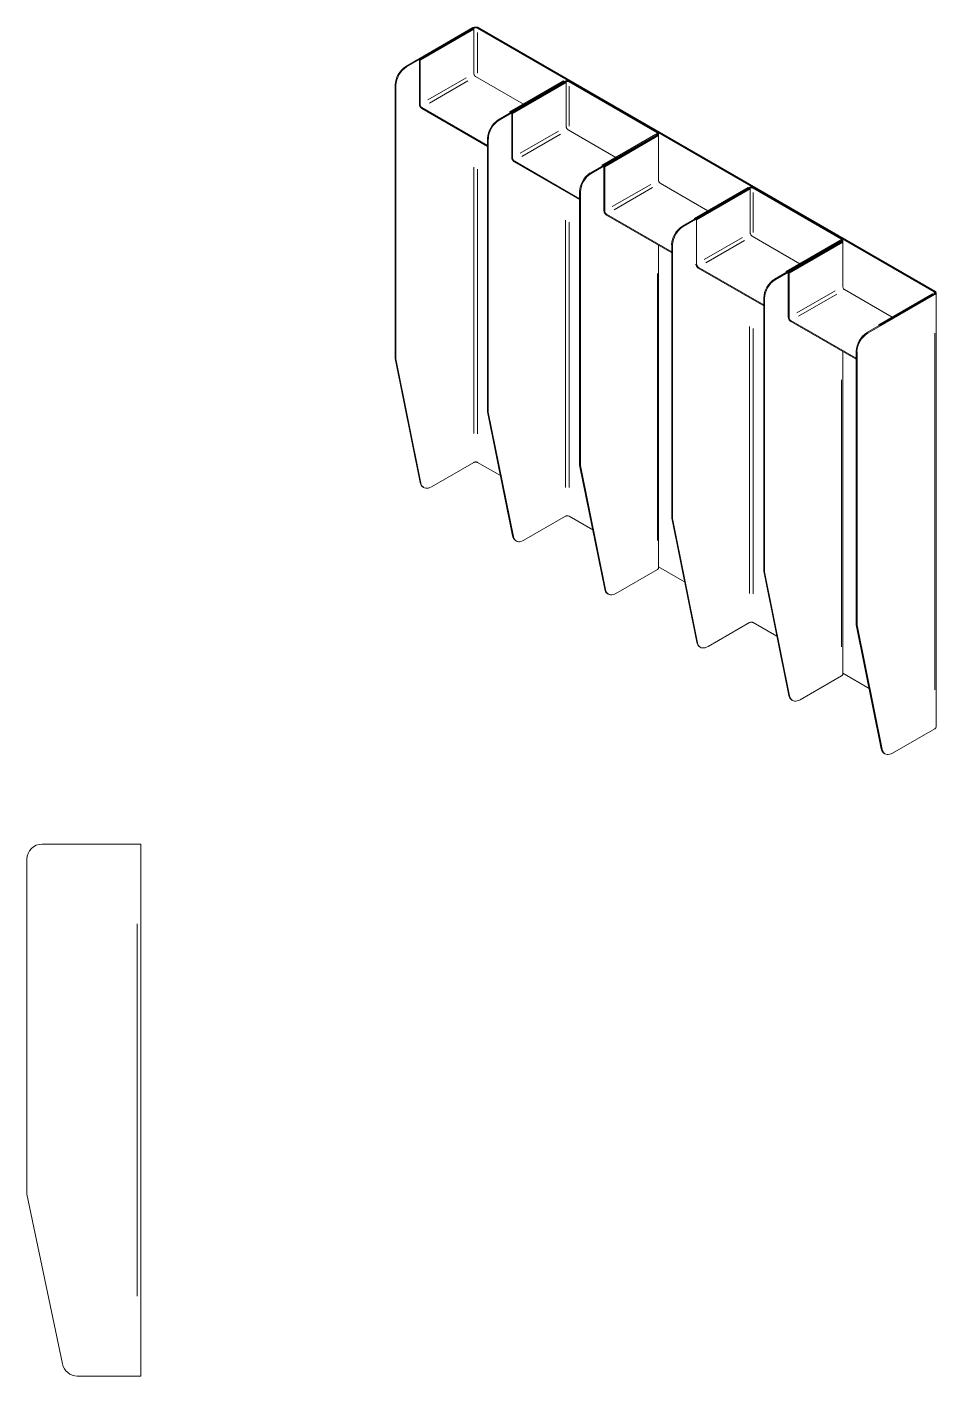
# Model space of a CAD drawing. Header units: millimetres. Extents: x 3456 to 6641, y 2872 to 5173.
# Drawn here: x 5444 to 6641, y 3398 to 5173 of the extents above; entities that cross this region are included whole.
import ezdxf

# ---------------------------------------------------------------- set-up
doc = ezdxf.new("R2010")
doc.units = ezdxf.units.MM

msp = doc.modelspace()

# ---------------------------------------------------------------- linework, layer by layer
at = {"color": 7, "linetype": 'Continuous', "lineweight": 15}
for p, q in [((6031.2, 5172.3), (5942.8, 5121.2)), ((5943.8, 5120.7), (6032.2, 5171.7)), ((5960.6, 5130.2), (6031.3, 5171)), ((6032.3, 5170.4), (5961.6, 5129.6)), ((6032.3, 5170.4), (6031.3, 5171)), ((6032.3, 5170.4), (6032.3, 5112.1)), ((6037.1, 5171.7), (6638.3, 4824.7)), ((6038.1, 5172.4), (6639.3, 4825.3)), ((5960.6, 5130.2), (5960.6, 5071.9)), ((5960.6, 5130.2), (5961.6, 5129.6)), ((5961.6, 5071.3), (5961.6, 5129.6)), ((5928.7, 4736.9), (5928.7, 5096.8)), ((5929.7, 5096.2), (5929.7, 4736.3)), ((6034.7, 5107.9), (6097.5, 5071.6)), ((6151.8, 5101.4), (6064.5, 5051)), ((6065.5, 5050.4), (6152.9, 5100.8)), ((6079.7, 5061.4), (6150.4, 5102.2)), ((6151.5, 5101.6), (6080.7, 5060.8)), ((6082.2, 5060), (6152.9, 5100.8)), ((6153.9, 5100.2), (6083.2, 5059.4)), ((6151.5, 5101.6), (6150.4, 5102.2)), ((6151.5, 5101.6), (6151.5, 5101.2)), ((6153.9, 5100.2), (6152.9, 5100.8)), ((6153.9, 5100.2), (6153.9, 5041.9)), ((6273.1, 5034.2), (6157.7, 5100.9)), ((6274.2, 5034.8), (6158.8, 5101.5)), ((6050.4, 5017.2), (5964, 5067.1)), ((6050.4, 5016), (5964, 5065.8)), ((6079.7, 5061.4), (6079.7, 5059.8)), ((6079.7, 5061.4), (6080.7, 5060.8)), ((6080.7, 5060.4), (6080.7, 5060.8)), ((6082.2, 5060), (6082.2, 5001.7)), ((6082.2, 5060), (6083.2, 5059.4)), ((6083.2, 5001.1), (6083.2, 5059.4)), ((6050.4, 4666.7), (6050.4, 5026.5)), ((6051.4, 5025.9), (6051.4, 4666.1)), ((6219.1, 5001.4), (6156.3, 5037.7)), ((6273, 5031.4), (6185.7, 4981)), ((6186.7, 4980.4), (6274, 5030.9)), ((6201.3, 4991.2), (6272, 5032)), ((6273.1, 5031.4), (6202.3, 4990.6)), ((6203.5, 4989.9), (6274.3, 5030.7)), ((6275.3, 5030.2), (6204.6, 4989.3)), ((6273.1, 5031.4), (6272, 5032)), ((6275.3, 5030.2), (6274.3, 5030.7)), ((6275.3, 5030.2), (6275.3, 4971.9)), ((6275.6, 4970.4), (6275.6, 5032.9)), ((6085.6, 4996.9), (6171.6, 4947.2)), ((6085.6, 4995.6), (6171.6, 4946)), ((6201.3, 4991.2), (6201.3, 4990)), ((6201.3, 4991.2), (6202.3, 4990.6)), ((6203.5, 4989.9), (6203.5, 4931.6)), ((6203.5, 4989.9), (6204.6, 4989.3)), ((6204.6, 4931), (6204.6, 4989.3)), ((6171.6, 4596.7), (6171.6, 4956.5)), ((6172.6, 4955.9), (6172.6, 4596.1)), ((6277.6, 4967.6), (6340.4, 4931.4)), ((6394.2, 4961.5), (6306.9, 4911.1)), ((6307.9, 4910.5), (6395.2, 4960.9)), ((6322.7, 4921.1), (6393.4, 4962)), ((6394.4, 4961.4), (6323.7, 4920.6)), ((6324.5, 4920.1), (6395.2, 4960.9)), ((6396.2, 4960.3), (6325.5, 4919.5)), ((6394.4, 4961.4), (6393.4, 4962)), ((6396.2, 4960.3), (6395.2, 4960.9)), ((6396.2, 4960.3), (6396.2, 4902.1)), ((6400.1, 4961), (6515.5, 4894.3)), ((6401.1, 4961.6), (6516.6, 4894.9)), ((6292.8, 4877.3), (6206.9, 4926.8)), ((6292.8, 4876.1), (6206.9, 4925.6)), ((6322.7, 4921.1), (6322.7, 4920.2)), ((6322.7, 4921.1), (6323.7, 4920.6)), ((6324.5, 4920.1), (6325.5, 4919.5)), ((6325.5, 4861.2), (6325.5, 4919.5)), ((6275.6, 4461.4), (6275.6, 4886)), ((6292.8, 4526.7), (6292.8, 4886.6)), ((6293.8, 4886), (6293.8, 4526.2)), ((6398.6, 4897.8), (6461.3, 4861.6)), ((6515.4, 4891.5), (6428.1, 4841.1)), ((6429.1, 4840.5), (6516.4, 4890.9)), ((6443.6, 4851.3), (6514.3, 4892.2)), ((6515.3, 4891.6), (6444.6, 4850.8)), ((6446.2, 4849.8), (6516.9, 4890.6)), ((6517.9, 4890.1), (6447.2, 4849.2)), ((6515.3, 4891.6), (6514.3, 4892.2)), ((6515.3, 4891.6), (6515.3, 4891.5)), ((6517.9, 4890.1), (6516.9, 4890.6)), ((6517.9, 4890.1), (6517.9, 4893)), ((6517.9, 4890.1), (6517.9, 4831.8)), ((6413.9, 4807.3), (6327.8, 4857)), ((6413.9, 4806.1), (6327.8, 4855.8)), ((6443.6, 4851.3), (6443.6, 4850.1)), ((6443.6, 4851.3), (6444.6, 4850.8)), ((6444.6, 4850.6), (6444.6, 4850.8)), ((6446.2, 4849.8), (6446.2, 4791.5)), ((6446.2, 4849.8), (6447.2, 4849.2)), ((6447.2, 4791), (6447.2, 4849.2)), ((6413.9, 4456.8), (6413.9, 4816.6)), ((6415, 4816), (6415, 4456.2)), ((6520.3, 4827.6), (6583.1, 4791.3)), ((6638.2, 4821.9), (6549.8, 4770.9)), ((6550.8, 4770.3), (6639.2, 4821.3)), ((6565.3, 4781.1), (6636.1, 4821.9)), ((6637.1, 4821.3), (6566.4, 4780.5)), ((6637.1, 4821.3), (6636.1, 4821.9)), ((6637.1, 4821.3), (6637.1, 4821.2)), ((6640.7, 4251.8), (6640.7, 4823.4)), ((6535.6, 4737.1), (6449.6, 4786.7)), ((6535.6, 4735.8), (6449.6, 4785.5)), ((6565.3, 4781.1), (6565.3, 4779.8)), ((6565.3, 4781.1), (6566.4, 4780.5)), ((6566.4, 4780.4), (6566.4, 4780.5)), ((6517.9, 4321.4), (6517.9, 4746.1)), ((6535.6, 4386.5), (6535.6, 4746.4)), ((6536.7, 4745.8), (6536.7, 4385.9)), ((5929.7, 4736.3), (5928.7, 4736.9)), ((5961.7, 4573.5), (5928.7, 4736.9)), ((5929.7, 4736.3), (5962.7, 4573)), ((6051.4, 4666.1), (6050.4, 4666.7)), ((6083.4, 4503.3), (6050.4, 4666.7)), ((6051.4, 4666.1), (6084.4, 4502.7)), ((6032.2, 4600.1), (5976.5, 4568)), ((6067.3, 4582.7), (6037.1, 4600.2)), ((6172.6, 4596.1), (6171.6, 4596.7)), ((6204.6, 4433.3), (6171.6, 4596.7)), ((6172.6, 4596.1), (6205.6, 4432.7)), ((5965.5, 4567.6), (5966.5, 4567)), ((6152.9, 4529.2), (6098.2, 4497.7)), ((6157.7, 4529.3), (6188.8, 4511.3)), ((6292.8, 4526.7), (6293.8, 4526.2)), ((6325.8, 4363.4), (6292.8, 4526.7)), ((6293.8, 4526.2), (6326.8, 4362.8)), ((6087.2, 4497.3), (6088.2, 4496.7)), ((6274, 4459.3), (6219.4, 4427.7)), ((6309.7, 4442.8), (6275.6, 4462.5)), ((6415, 4456.2), (6413.9, 4456.8)), ((6447, 4293.4), (6413.9, 4456.8)), ((6415, 4456.2), (6448, 4292.8)), ((6208.4, 4427.3), (6209.4, 4426.8)), ((6395.2, 4389.3), (6340.6, 4357.8)), ((6431.2, 4371.4), (6400.1, 4389.4)), ((6536.7, 4385.9), (6535.6, 4386.5)), ((6568.7, 4223.2), (6535.6, 4386.5)), ((6536.7, 4385.9), (6569.7, 4222.6)), ((6329.6, 4357.4), (6330.6, 4356.8)), ((6516.4, 4319.4), (6461.8, 4287.8)), ((6552.6, 4302.6), (6517.9, 4322.6)), ((6450.8, 4287.4), (6451.8, 4286.8)), ((6639.2, 4249.7), (6583.5, 4217.6)), ((6572.5, 4217.2), (6573.5, 4216.6)), ((5464.1, 4097.8), (5589.1, 4097.8)), ((5594.1, 4097.8), (5594.1, 3397.8)), ((5444.1, 4077.8), (5444.1, 3637.1)), ((5444.1, 3637.1), (5490.8, 3413.7)), ((5589.1, 3397.8), (5510.4, 3397.8))]:
    msp.add_line(p, q, dxfattribs=at)
at = {"color": 8, "linetype": 'Continuous', "lineweight": 15}
for p, q in [((6032.2, 5171.6), (6032.2, 5170.6)), ((6037.1, 5165.9), (6037.1, 5112.3)), ((5943.7, 5120.7), (5943, 5121.2)), ((5929.6, 5096.2), (5928.8, 5096.7)), ((5971.7, 5077.1), (6022.2, 5106.3)), ((5974.1, 5072.9), (6024.6, 5102.1)), ((6152.9, 5100.8), (6152.9, 5100.8)), ((6157.7, 5095.2), (6157.7, 5042.6)), ((6065.4, 5050.5), (6064.6, 5050.9)), ((6051.3, 5026), (6050.5, 5026.4)), ((6143.8, 5036.1), (6093.3, 5006.9)), ((6146.2, 5031.9), (6095.7, 5002.7)), ((6273.1, 5031.8), (6273.1, 5034)), ((6274, 5030.8), (6274, 5030.6)), ((6032.2, 4988.5), (6032.2, 4638.1)), ((6037.1, 4985.9), (6037.1, 4637.9)), ((6186.6, 4980.5), (6185.8, 4981)), ((6172.4, 4956), (6171.7, 4956.5)), ((6214.6, 4936.9), (6265.2, 4966)), ((6217, 4932.6), (6267.6, 4961.8)), ((6400.1, 4955.3), (6400.1, 4902.7)), ((6152.9, 4918.7), (6152.9, 4567.3)), ((6157.7, 4916.2), (6157.7, 4567.1)), ((6307.8, 4910.6), (6307, 4911)), ((6292.9, 4886.5), (6293.6, 4886.1)), ((6335.6, 4867.1), (6386.1, 4896.2)), ((6337.9, 4862.8), (6388.5, 4892)), ((6515.5, 4894.1), (6515.5, 4891.8)), ((6516.4, 4890.9), (6516.4, 4890.4)), ((6274, 4848.8), (6274, 4497.4)), ((6429, 4840.6), (6428.2, 4841)), ((6414.8, 4816.1), (6414.1, 4816.5)), ((6457.3, 4796.8), (6507.9, 4826)), ((6459.7, 4792.6), (6510.2, 4821.7)), ((6638.3, 4824.4), (6638.3, 4822.2)), ((6395.2, 4778.8), (6395.2, 4427.4)), ((6400.1, 4776.3), (6400.1, 4427.2)), ((6550.7, 4770.3), (6549.9, 4770.8)), ((6639.2, 4770.4), (6639.2, 4300.6)), ((6536.5, 4745.8), (6535.8, 4746.3)), ((6516.4, 4708.9), (6516.4, 4357.4)), ((5962.6, 4573), (5961.8, 4573.5)), ((6084.3, 4502.8), (6083.5, 4503.2)), ((6205.5, 4432.8), (6204.7, 4433.3)), ((6326.6, 4362.9), (6325.9, 4363.3)), ((6447.8, 4292.9), (6447.1, 4293.3)), ((6569.5, 4222.6), (6568.8, 4223.1)), ((5589.1, 3992.8), (5589.1, 3502.8))]:
    msp.add_line(p, q, dxfattribs=at)
at = {"color": 7, "linetype": 'Continuous', "lineweight": 15, "flags": 128}
for points in [[(5962.7, 4573), (5963.2, 4571.1), (5964, 4569.5), (5965, 4568.2), (5966.2, 4567.2), (5967.6, 4566.5), (5969.2, 4566.1), (5970.9, 4566.1), (5972.7, 4566.4), (5974.6, 4567), (5976.5, 4568)], [(6084.4, 4502.7), (6084.9, 4500.9), (6085.7, 4499.3), (6086.7, 4497.9), (6087.9, 4496.9), (6089.3, 4496.2), (6090.9, 4495.8), (6092.6, 4495.8), (6094.4, 4496.1), (6096.3, 4496.8), (6098.2, 4497.7)], [(6205.6, 4432.7), (6206.1, 4430.9), (6206.9, 4429.3), (6207.9, 4428), (6209.1, 4427), (6210.5, 4426.3), (6212.1, 4425.9), (6213.8, 4425.8), (6215.6, 4426.2), (6217.5, 4426.8), (6219.4, 4427.7)], [(6326.8, 4362.8), (6327.3, 4360.9), (6328.1, 4359.3), (6329.1, 4358), (6330.3, 4357), (6331.7, 4356.3), (6333.3, 4355.9), (6335, 4355.9), (6336.8, 4356.2), (6338.7, 4356.8), (6340.6, 4357.8)], [(6448, 4292.8), (6448.5, 4291), (6449.3, 4289.4), (6450.3, 4288.1), (6451.5, 4287), (6452.9, 4286.3), (6454.5, 4286), (6456.2, 4285.9), (6458, 4286.2), (6459.9, 4286.9), (6461.8, 4287.8)], [(6569.7, 4222.6), (6570.2, 4220.7), (6571, 4219.1), (6572, 4217.8), (6573.2, 4216.8), (6574.6, 4216.1), (6576.2, 4215.7), (6577.9, 4215.7), (6579.7, 4216), (6581.6, 4216.6), (6583.5, 4217.6)]]:
    msp.add_lwpolyline(points, dxfattribs=at)
at = {"color": 7, "linetype": 'Continuous', "lineweight": 15}
for centre, radius, start, end in [((5959.3, 5095.4), 30.6, 122.4871, 177.5129), ((5960.3, 5094.8), 30.6, 122.4873, 177.5127), ((6081, 5025.2), 30.6, 122.4871, 177.5129), ((6082, 5024.6), 30.6, 122.4873, 177.5127), ((6202.1, 4955.2), 30.6, 122.4871, 177.5129), ((6203.2, 4954.6), 30.6, 122.4873, 177.5127), ((6323.3, 4885.2), 30.6, 122.4871, 177.5129), ((6324.4, 4884.7), 30.6, 122.4873, 177.5127), ((6444.5, 4815.3), 30.6, 122.4871, 177.5129), ((6445.5, 4814.7), 30.6, 122.4873, 177.5127), ((6566.2, 4745), 30.6, 122.4871, 177.5129), ((6567.2, 4744.4), 30.6, 122.4873, 177.5127), ((5970.1, 4574.7), 8.52, 188.0146, 237.3701), ((6091.8, 4504.5), 8.52, 188.0146, 237.3701), ((6213, 4434.5), 8.52, 188.0146, 237.3701), ((6334.2, 4364.6), 8.52, 188.0146, 237.3701), ((6455.4, 4294.6), 8.52, 188.0146, 237.3701), ((6577.1, 4224.3), 8.52, 188.0146, 237.3701), ((5464.1, 4077.8), 20, 90, 180), ((5510.4, 3417.8), 20, 191.8017, 270)]:
    msp.add_arc(centre, radius, start, end, dxfattribs=at)
for points, knots in [([(6038.1, 5172.4), (6037.7, 5172.6), (6037.2, 5172.8), (6036.3, 5173), (6036, 5173.1), (6035.4, 5173.1), (6035, 5173.1), (6034.4, 5173.1), (6034, 5173.1), (6033.4, 5173), (6033, 5173), (6032.1, 5172.7), (6031.6, 5172.5), (6031.2, 5172.3)], [0, 0, 0, 0, 0.25, 0.25, 0.375, 0.375, 0.5, 0.5, 0.625, 0.625, 0.75, 0.75, 1, 1, 1, 1]), ([(6032.2, 5171.7), (6032.5, 5171.9), (6032.9, 5172), (6033.7, 5172.2), (6034.2, 5172.3), (6035.1, 5172.3), (6035.6, 5172.2), (6036.4, 5172.1), (6036.8, 5171.9), (6037.1, 5171.7)], [0, 0, 0, 0, 0.25, 0.25, 0.5, 0.5, 0.75, 0.75, 1, 1, 1, 1]), ([(6032.3, 5112.1), (6032.3, 5111.8), (6032.4, 5111.4), (6032.6, 5110.5), (6032.8, 5110.1), (6033.3, 5109.3), (6033.5, 5108.9), (6034.1, 5108.3), (6034.4, 5108.1), (6034.7, 5107.9)], [0, 0, 0, 0, 0.25, 0.25, 0.5, 0.5, 0.75, 0.75, 1, 1, 1, 1]), ([(6158.8, 5101.5), (6158.4, 5101.7), (6157.9, 5101.9), (6157, 5102.1), (6156.7, 5102.2), (6156, 5102.3), (6155.7, 5102.3), (6155, 5102.3), (6154.7, 5102.2), (6154, 5102.2), (6153.7, 5102.1), (6152.8, 5101.9), (6152.3, 5101.6), (6151.8, 5101.4)], [0, 0, 0, 0, 0.25, 0.25, 0.375, 0.375, 0.5, 0.5, 0.625, 0.625, 0.75, 0.75, 1, 1, 1, 1]), ([(6157.7, 5100.9), (6157.4, 5101), (6157.1, 5101.2), (6156.2, 5101.4), (6155.8, 5101.4), (6154.8, 5101.4), (6154.4, 5101.4), (6153.5, 5101.1), (6153.1, 5101), (6152.9, 5100.8)], [0, 0, 0, 0, 0.25, 0.25, 0.5, 0.5, 0.75, 0.75, 1, 1, 1, 1]), ([(5964, 5065.8), (5963.6, 5066.1), (5963.2, 5066.4), (5962.5, 5067.1), (5962.3, 5067.3), (5961.9, 5067.8), (5961.8, 5068.1), (5961.4, 5068.7), (5961.3, 5069), (5961, 5069.6), (5960.9, 5069.9), (5960.7, 5070.8), (5960.6, 5071.4), (5960.6, 5071.9)], [0, 0, 0, 0, 0.25, 0.25, 0.375, 0.375, 0.5, 0.5, 0.625, 0.625, 0.75, 0.75, 1, 1, 1, 1]), ([(5964, 5067.1), (5963.7, 5067.2), (5963.4, 5067.5), (5962.8, 5068.1), (5962.5, 5068.5), (5962.1, 5069.3), (5961.9, 5069.7), (5961.7, 5070.6), (5961.6, 5071), (5961.6, 5071.3)], [0, 0, 0, 0, 0.25, 0.25, 0.5, 0.5, 0.75, 0.75, 1, 1, 1, 1]), ([(6156.3, 5037.7), (6156, 5037.9), (6155.7, 5038.1), (6155.1, 5038.7), (6154.9, 5039.1), (6154.4, 5039.9), (6154.2, 5040.4), (6154, 5041.2), (6153.9, 5041.6), (6153.9, 5041.9)], [0, 0, 0, 0, 0.25, 0.25, 0.5, 0.5, 0.75, 0.75, 1, 1, 1, 1]), ([(6273.1, 5034.2), (6273.4, 5034.1), (6273.7, 5033.9), (6274, 5033.4), (6274.1, 5033.1), (6274.1, 5032.6), (6274, 5032.3), (6273.6, 5031.8), (6273.3, 5031.6), (6273, 5031.4)], [0, 0, 0, 0, 0.25, 0.25, 0.5, 0.5, 0.75, 0.75, 1, 1, 1, 1]), ([(6274, 5030.9), (6274.5, 5031.1), (6274.8, 5031.4), (6275.2, 5031.9), (6275.4, 5032.1), (6275.5, 5032.5), (6275.6, 5032.7), (6275.6, 5033.1), (6275.5, 5033.3), (6275.4, 5033.6), (6275.3, 5033.8), (6275, 5034.3), (6274.6, 5034.6), (6274.2, 5034.8)], [0, 0, 0, 0, 0.25, 0.25, 0.375, 0.375, 0.5, 0.5, 0.625, 0.625, 0.75, 0.75, 1, 1, 1, 1]), ([(6082.2, 5001.7), (6082.2, 5001.2), (6082.3, 5000.6), (6082.5, 4999.7), (6082.6, 4999.4), (6082.9, 4998.8), (6083, 4998.5), (6083.4, 4997.9), (6083.5, 4997.6), (6083.9, 4997.1), (6084.1, 4996.9), (6084.8, 4996.2), (6085.2, 4995.9), (6085.6, 4995.6)], [0, 0, 0, 0, 0.25, 0.25, 0.375, 0.375, 0.5, 0.5, 0.625, 0.625, 0.75, 0.75, 1, 1, 1, 1]), ([(6085.6, 4996.9), (6085.3, 4997), (6085, 4997.3), (6084.4, 4997.9), (6084.1, 4998.3), (6083.7, 4999.1), (6083.5, 4999.5), (6083.3, 5000.4), (6083.2, 5000.8), (6083.2, 5001.1)], [0, 0, 0, 0, 0.25, 0.25, 0.5, 0.5, 0.75, 0.75, 1, 1, 1, 1]), ([(6275.3, 4971.9), (6275.3, 4971.5), (6275.3, 4971.1), (6275.6, 4970.3), (6275.7, 4969.9), (6276.2, 4969), (6276.5, 4968.7), (6277.1, 4968), (6277.4, 4967.8), (6277.6, 4967.6)], [0, 0, 0, 0, 0.25, 0.25, 0.5, 0.5, 0.75, 0.75, 1, 1, 1, 1]), ([(6401.1, 4961.6), (6400.7, 4961.8), (6400.2, 4962), (6399.4, 4962.2), (6399, 4962.3), (6398.4, 4962.3), (6398.1, 4962.4), (6397.4, 4962.3), (6397, 4962.3), (6396.4, 4962.2), (6396.1, 4962.2), (6395.2, 4961.9), (6394.6, 4961.7), (6394.2, 4961.5)], [0, 0, 0, 0, 0.25, 0.25, 0.375, 0.375, 0.5, 0.5, 0.625, 0.625, 0.75, 0.75, 1, 1, 1, 1]), ([(6395.2, 4960.9), (6395.5, 4961.1), (6395.9, 4961.2), (6396.7, 4961.4), (6397.2, 4961.5), (6398.2, 4961.5), (6398.6, 4961.5), (6399.4, 4961.3), (6399.8, 4961.1), (6400.1, 4961)], [0, 0, 0, 0, 0.25, 0.25, 0.5, 0.5, 0.75, 0.75, 1, 1, 1, 1]), ([(6206.9, 4925.6), (6206.5, 4925.8), (6206.1, 4926.2), (6205.5, 4926.8), (6205.3, 4927.1), (6204.9, 4927.6), (6204.7, 4927.9), (6204.4, 4928.5), (6204.2, 4928.8), (6204, 4929.4), (6203.9, 4929.7), (6203.6, 4930.6), (6203.5, 4931.2), (6203.5, 4931.6)], [0, 0, 0, 0, 0.25, 0.25, 0.375, 0.375, 0.5, 0.5, 0.625, 0.625, 0.75, 0.75, 1, 1, 1, 1]), ([(6206.9, 4926.8), (6206.6, 4927), (6206.3, 4927.2), (6205.8, 4927.8), (6205.5, 4928.2), (6205, 4929), (6204.8, 4929.5), (6204.6, 4930.3), (6204.6, 4930.7), (6204.6, 4931)], [0, 0, 0, 0, 0.25, 0.25, 0.5, 0.5, 0.75, 0.75, 1, 1, 1, 1]), ([(6396.2, 4902.1), (6396.2, 4901.7), (6396.2, 4901.3), (6396.5, 4900.5), (6396.6, 4900.1), (6397.1, 4899.2), (6397.4, 4898.9), (6398, 4898.2), (6398.3, 4898), (6398.6, 4897.8)], [0, 0, 0, 0, 0.25, 0.25, 0.5, 0.5, 0.75, 0.75, 1, 1, 1, 1]), ([(6515.5, 4894.3), (6515.8, 4894.2), (6516.1, 4893.9), (6516.4, 4893.5), (6516.5, 4893.2), (6516.5, 4892.7), (6516.3, 4892.4), (6516, 4891.9), (6515.7, 4891.7), (6515.4, 4891.5)], [0, 0, 0, 0, 0.25, 0.25, 0.5, 0.5, 0.75, 0.75, 1, 1, 1, 1]), ([(6516.6, 4894.9), (6517, 4894.7), (6517.3, 4894.4), (6517.7, 4893.9), (6517.8, 4893.7), (6517.9, 4893.3), (6517.9, 4893.1), (6517.9, 4892.8), (6517.9, 4892.6), (6517.7, 4892.2), (6517.6, 4892), (6517.2, 4891.5), (6516.8, 4891.2), (6516.4, 4890.9)], [0, 0, 0, 0, 0.25, 0.25, 0.375, 0.375, 0.5, 0.5, 0.625, 0.625, 0.75, 0.75, 1, 1, 1, 1]), ([(6327.8, 4855.8), (6327.5, 4856.1), (6326.7, 4856.6), (6325.8, 4857.8), (6325, 4859.2), (6324.6, 4860.3), (6324.6, 4860.9), (6324.5, 4861)], [0, 0, 0, 0, 0.230398, 0.460638, 0.695561, 0.940458, 1, 1, 1, 1]), ([(6327.8, 4857), (6327.6, 4857.2), (6327.3, 4857.4), (6326.7, 4858), (6326.4, 4858.4), (6325.9, 4859.2), (6325.8, 4859.7), (6325.5, 4860.5), (6325.5, 4860.9), (6325.5, 4861.2)], [0, 0, 0, 0, 0.25, 0.25, 0.5, 0.5, 0.75, 0.75, 1, 1, 1, 1]), ([(6517.9, 4831.8), (6517.9, 4831.4), (6518, 4831), (6518.2, 4830.2), (6518.4, 4829.8), (6518.9, 4828.9), (6519.1, 4828.6), (6519.7, 4827.9), (6520, 4827.7), (6520.3, 4827.6)], [0, 0, 0, 0, 0.25, 0.25, 0.5, 0.5, 0.75, 0.75, 1, 1, 1, 1]), ([(6638.3, 4824.7), (6638.6, 4824.5), (6638.8, 4824.3), (6639.1, 4823.8), (6639.2, 4823.6), (6639.2, 4823), (6639.1, 4822.7), (6638.7, 4822.3), (6638.5, 4822), (6638.2, 4821.9)], [0, 0, 0, 0, 0.25, 0.25, 0.5, 0.5, 0.75, 0.75, 1, 1, 1, 1]), ([(6639.3, 4825.3), (6639.7, 4825.1), (6640.1, 4824.8), (6640.5, 4824.3), (6640.6, 4824.1), (6640.7, 4823.7), (6640.7, 4823.5), (6640.7, 4823.1), (6640.6, 4822.9), (6640.5, 4822.5), (6640.4, 4822.4), (6640, 4821.8), (6639.6, 4821.5), (6639.2, 4821.3)], [0, 0, 0, 0, 0.25, 0.25, 0.375, 0.375, 0.5, 0.5, 0.625, 0.625, 0.75, 0.75, 1, 1, 1, 1]), ([(6449.6, 4785.5), (6449.2, 4785.7), (6448.8, 4786.1), (6448.1, 4786.7), (6447.9, 4787), (6447.6, 4787.5), (6447.4, 4787.8), (6447, 4788.4), (6446.9, 4788.7), (6446.6, 4789.3), (6446.5, 4789.6), (6446.3, 4790.5), (6446.2, 4791.1), (6446.2, 4791.5)], [0, 0, 0, 0, 0.25, 0.25, 0.375, 0.375, 0.5, 0.5, 0.625, 0.625, 0.75, 0.75, 1, 1, 1, 1]), ([(6449.6, 4786.7), (6449.3, 4786.9), (6449, 4787.1), (6448.4, 4787.7), (6448.2, 4788.1), (6447.7, 4788.9), (6447.5, 4789.4), (6447.3, 4790.2), (6447.2, 4790.6), (6447.2, 4791)], [0, 0, 0, 0, 0.25, 0.25, 0.5, 0.5, 0.75, 0.75, 1, 1, 1, 1]), ([(6037.1, 4600.2), (6036.8, 4600.3), (6036.4, 4600.5), (6035.6, 4600.7), (6035.1, 4600.7), (6034.2, 4600.7), (6033.7, 4600.6), (6032.9, 4600.4), (6032.5, 4600.3), (6032.2, 4600.1)], [0, 0, 0, 0, 0.25, 0.25, 0.5, 0.5, 0.75, 0.75, 1, 1, 1, 1]), ([(6152.9, 4529.2), (6153.1, 4529.4), (6153.5, 4529.6), (6154.4, 4529.8), (6154.8, 4529.8), (6155.8, 4529.9), (6156.2, 4529.8), (6157.1, 4529.6), (6157.4, 4529.5), (6157.7, 4529.3)], [0, 0, 0, 0, 0.25, 0.25, 0.5, 0.5, 0.75, 0.75, 1, 1, 1, 1]), ([(6275.5, 4461.4), (6275.5, 4461.2), (6275.5, 4460.6), (6275, 4459.9), (6274.3, 4459.5), (6274, 4459.3)], [0, 0, 0, 0, 0.256543, 0.668742, 1, 1, 1, 1]), ([(6400.1, 4389.4), (6399.8, 4389.5), (6399.4, 4389.7), (6398.6, 4389.9), (6398.2, 4389.9), (6397.2, 4389.9), (6396.7, 4389.9), (6395.9, 4389.6), (6395.5, 4389.5), (6395.2, 4389.3)], [0, 0, 0, 0, 0.25, 0.25, 0.5, 0.5, 0.75, 0.75, 1, 1, 1, 1]), ([(6516.4, 4319.4), (6516.8, 4319.6), (6517.5, 4320.1), (6518, 4320.9), (6517.9, 4321.3), (6517.9, 4321.4)], [0, 0, 0, 0, 0.436342, 0.873011, 1, 1, 1, 1]), ([(6639.2, 4249.7), (6639.5, 4250), (6640.3, 4250.5), (6640.7, 4251.3), (6640.7, 4251.7), (6640.6, 4251.8)], [0, 0, 0, 0, 0.436342, 0.873011, 1, 1, 1, 1]), ([(5594.1, 4097.8), (5594.1, 4097.8), (5594, 4097.8), (5593.6, 4097.8), (5593.5, 4097.8), (5593.1, 4097.8), (5592.9, 4097.8), (5592.4, 4097.8), (5592.1, 4097.8), (5591.6, 4097.8), (5591.3, 4097.8), (5590.3, 4097.8), (5589.7, 4097.8), (5589.1, 4097.8)], [0, 0, 0, 0, 0.25, 0.25, 0.375, 0.375, 0.5, 0.5, 0.625, 0.625, 0.75, 0.75, 1, 1, 1, 1]), ([(5589.1, 3397.8), (5589.7, 3397.8), (5590.3, 3397.8), (5591.3, 3397.8), (5591.6, 3397.8), (5592.1, 3397.8), (5592.4, 3397.8), (5592.9, 3397.8), (5593.1, 3397.8), (5593.5, 3397.8), (5593.6, 3397.8), (5594, 3397.8), (5594.1, 3397.8), (5594.1, 3397.8)], [0, 0, 0, 0, 0.25, 0.25, 0.375, 0.375, 0.5, 0.5, 0.625, 0.625, 0.75, 0.75, 1, 1, 1, 1])]:
    msp.add_open_spline(points, degree=3, knots=knots, dxfattribs=at)

doc.saveas('drawing.dxf')
